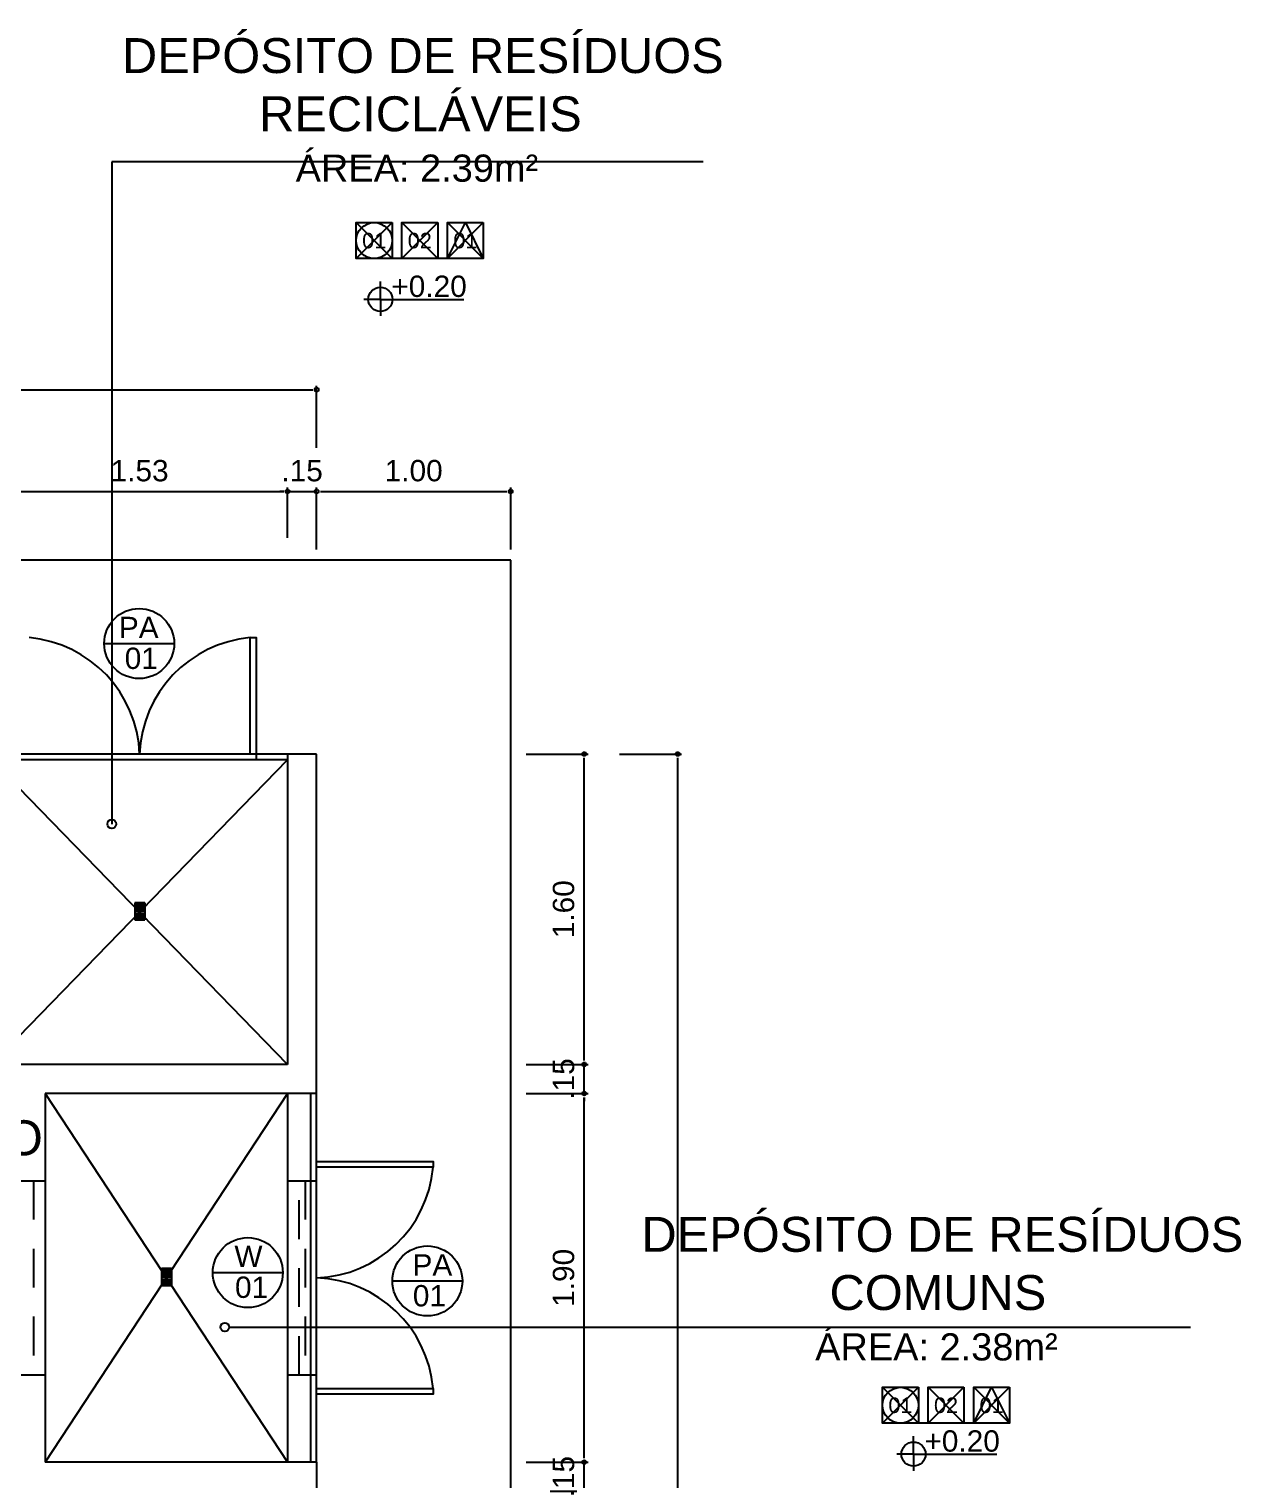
# Model space of a CAD drawing. Header units: millimetres. Extents: x 2125 to 3408, y 1171 to 1686.
# Drawn here: x 2458.7 to 2464.95, y 1531.29 to 1538.77 of the extents above; entities that cross this region are included whole.
import ezdxf
from ezdxf.enums import TextEntityAlignment as Align

# ---------------------------------------------------------------- set-up
doc = ezdxf.new("R2010")
doc.units = ezdxf.units.MM
doc.linetypes.add('CONTORNO_QUADRO_T', pattern=[0.35, 0.2, -0.15])
for name, color, linetype in [('at_Entity', 7, 'Continuous'), ('CALÇADA', 252, 'Continuous'), ('cotas', 7, 'Continuous'), ('ESQUADRIA', 3, 'Continuous'), ('Esquadrias portas', 7, 'Continuous'), ('Esquadrias_Portas', 2, 'Continuous'), ('JANELA2', 1, 'Continuous'), ('Layout_Equipamentos', 7, 'Continuous'), ('PAREDE', 4, 'Continuous'), ('TEXTO01', 7, 'Continuous'), ('TEXTO02', 3, 'Continuous'), ('TEXTO03', 2, 'Continuous'), ('TEXTO_ESP_FORRO', 62, 'Continuous'), ('TEXTO_ESP_PAREDES', 10, 'Continuous'), ('TEXTO_ESP_PISO', 150, 'Continuous'), ('VIDRO', 7, 'Continuous')]:
    doc.layers.add(name, color=color, linetype=linetype)
doc.styles.add('ARIAL', font='sanss___.ttf')
doc.styles.add('ROMANS', font='arial.ttf')
doc.styles.add('TEXTO1', font='swissko.ttf', dxfattribs={"width": 0.6, "height": 0.1})
doc.dimstyles.new('ESCALA75', dxfattribs={"dimtxt": 0.11, "dimasz": 0.02, "dimexe": 0.02, "dimexo": 0.04, "dimgap": 0.05, "dimtad": 1, "dimzin": 4, "dimdsep": 46, "dimtxsty": 'ROMANS', "dimblk1": 'PPC', "dimblk2": 'PPC', "dimsah": 1, "dimcen": 0.02, "dimclrd": 7, "dimclre": 7, "dimclrt": 3, "dimazin": 1, "dimtfac": 1, "dimtix": 1, "dimtmove": 0, "dimatfit": 3, "dimldrblk": 'PPC', "dimfxl": 0, "dimtolj": 1, "dimtzin": 12, "dimarcsym": 0})

# ---------------------------------------------------------------- blocks, each defined once
blk = doc.blocks.new('PPC')
at = {"color": 2}
blk.add_circle((0, 0), 0.5, dxfattribs=at)
blk = doc.blocks.new('*D57')
at = {"layer": 'cotas', "color": 7, "lineweight": -2, "transparency": 16777216}
for p, q in [((2458.5087, 1536.085), (2458.5087, 1536.405)), ((2458.5287, 1536.385), (2460.0137, 1536.385)), ((2460.0337, 1536.1448), (2460.0337, 1536.405))]:
    blk.add_line(p, q, dxfattribs=at)
at = {"layer": 'DEFPOINTS', "color": 0, "transparency": 16777216}
for p in [(2460.0337, 1536.385), (2460.0337, 1536.1048), (2458.5087, 1536.0369)]:
    blk.add_point(p, dxfattribs=at)
at = {"layer": 'cotas', "color": 7, "lineweight": -2, "transparency": 16777216, "xscale": 0.02, "yscale": 0.02, "zscale": 0.02, "rotation": 180}
blk.add_blockref('PPC', (2458.5087, 1536.385), dxfattribs=at)
at = {"layer": 'cotas', "color": 7, "lineweight": -2, "transparency": 16777216, "xscale": 0.02, "yscale": 0.02, "zscale": 0.02}
blk.add_blockref('PPC', (2460.0337, 1536.385), dxfattribs=at)
at = {"layer": 'cotas', "color": 3, "transparency": 16777216, "insert": (2459.2712, 1536.4912), "char_height": 0.11, "attachment_point": 5, "style": 'ROMANS'}
blk.add_mtext('\\A1;1.53', dxfattribs=at)
blk = doc.blocks.new('*D58')
at = {"layer": 'cotas', "color": 7, "lineweight": -2, "transparency": 16777216}
for p, q in [((2460.0137, 1536.385), (2459.9937, 1536.385)), ((2460.0337, 1536.1448), (2460.0337, 1536.405)), ((2460.0337, 1536.385), (2460.1837, 1536.385)), ((2460.1837, 1536.1748), (2460.1837, 1536.405)), ((2460.2037, 1536.385), (2460.2237, 1536.385))]:
    blk.add_line(p, q, dxfattribs=at)
at = {"layer": 'DEFPOINTS', "color": 0, "transparency": 16777216}
for p in [(2460.1837, 1536.385), (2460.1837, 1536.1348), (2460.0337, 1536.1048)]:
    blk.add_point(p, dxfattribs=at)
at = {"layer": 'cotas', "color": 7, "lineweight": -2, "transparency": 16777216, "xscale": 0.02, "yscale": 0.02, "zscale": 0.02}
blk.add_blockref('PPC', (2460.0337, 1536.385), dxfattribs=at)
at = {"layer": 'cotas', "color": 7, "lineweight": -2, "transparency": 16777216, "xscale": 0.02, "yscale": 0.02, "zscale": 0.02, "rotation": 180}
blk.add_blockref('PPC', (2460.1837, 1536.385), dxfattribs=at)
at = {"layer": 'cotas', "color": 3, "transparency": 16777216, "insert": (2460.1087, 1536.4912), "char_height": 0.11, "attachment_point": 5, "style": 'ROMANS'}
blk.add_mtext('\\A1;.15', dxfattribs=at)
blk = doc.blocks.new('new block20')
at = {"layer": 'at_Entity', "color": 0}
for p, q in [((0.0265, 0.0476), (-0.0243, 0.0476)), ((-0.0243, 0.0476), (-0.0243, -0.0391)), ((0.0265, 0.0391), (-0.0243, 0.0391)), ((0.0265, 0.0307), (-0.0243, 0.0307)), ((0.0265, 0.0201), (-0.0243, 0.0201)), ((0.0265, 0.0095), (-0.0243, 0.0095)), ((0.0265, 0.0011), (-0.0243, 0.0011)), ((0.0265, 0.0476), (0.0265, -0.0391)), ((0.0265, -0.0095), (-0.0243, -0.0095)), ((0.0265, -0.0201), (-0.0243, -0.0201)), ((0.0265, -0.0307), (-0.0243, -0.0307)), ((-0.0243, -0.0391), (0.0265, -0.0391))]:
    blk.add_line(p, q, dxfattribs=at)
blk = doc.blocks.new('Esp_Pis_Par_For_Esc100')
at = {"layer": 'DEFPOINTS'}
for p, q in [((0, 0.37), (0.37, 0)), ((0.37, 0.37), (0, 0)), ((0.47, 0.37), (0.84, 0)), ((0.84, 0.37), (0.47, 0)), ((0.94, 0.37), (1.31, 0)), ((1.31, 0.37), (0.94, 0)), ((0.47, 0), (0.37, 0)), ((0.94, 0), (0.84, 0))]:
    blk.add_line(p, q, dxfattribs=at)
for points in [[(0.37, 0.37), (0.37, 0), (0, 0), (0, 0.37)], [(1.31, 0.37), (1.31, 0), (0.94, 0), (0.94, 0.37)]]:
    blk.add_lwpolyline(points, close=True, dxfattribs=at)
at = {"layer": 'TEXTO_ESP_FORRO'}
blk.add_lwpolyline([(0.94, 0), (1.125, 0.37), (1.31, 0)], close=True, dxfattribs=at)
at = {"layer": 'TEXTO_ESP_PAREDES'}
blk.add_lwpolyline([(0.84, 0.37), (0.84, 0), (0.47, 0), (0.47, 0.37)], close=True, dxfattribs=at)
at = {"layer": 'TEXTO_ESP_PISO'}
blk.add_circle((0.185, 0.185), 0.185, dxfattribs=at)
at = {"layer": 'TEXTO_ESP_FORRO', "color": 3, "linetype": 'ByBlock', "style": 'ARIAL', "text_generation_flag": 6}
blk.add_attdef('FOR', text='', height=0.16, rotation=180, dxfattribs=at).set_placement((1.125, 0.185), align=Align.MIDDLE_CENTER)
at = {"layer": 'TEXTO_ESP_PAREDES', "color": 3, "linetype": 'ByBlock', "ltscale": 0.0001, "style": 'ARIAL', "text_generation_flag": 6}
blk.add_attdef('PAR', text='', height=0.16, rotation=180, dxfattribs=at).set_placement((0.655, 0.185), align=Align.MIDDLE_CENTER)
at = {"layer": 'TEXTO_ESP_PISO', "color": 3, "linetype": 'ByBlock', "style": 'ARIAL', "text_generation_flag": 6}
blk.add_attdef('PIS', text='', height=0.16, rotation=180, dxfattribs=at).set_placement((0.185, 0.185), align=Align.MIDDLE_CENTER)
blk = doc.blocks.new('*D261')
at = {"layer": 'cotas', "color": 7, "lineweight": -2, "transparency": 16777216}
for p, q in [((2461.5628, 1531.401), (2461.5628, 1531.421)), ((2461.2628, 1531.381), (2461.5828, 1531.381)), ((2461.5628, 1531.231), (2461.5628, 1531.381)), ((2461.2628, 1531.231), (2461.5828, 1531.231)), ((2461.5628, 1531.211), (2461.5628, 1531.191))]:
    blk.add_line(p, q, dxfattribs=at)
at = {"layer": 'DEFPOINTS', "color": 0, "transparency": 16777216}
for p in [(2460.0337, 1531.381), (2461.5628, 1531.381), (2460.0337, 1531.231)]:
    blk.add_point(p, dxfattribs=at)
at = {"layer": 'cotas', "color": 7, "lineweight": -2, "transparency": 16777216, "xscale": 0.02, "yscale": 0.02, "zscale": 0.02}
for p, rotation in [((2461.5628, 1531.381), 270), ((2461.5628, 1531.231), 90)]:
    blk.add_blockref('PPC', p, dxfattribs=dict(at, rotation=rotation))
at = {"layer": 'cotas', "color": 3, "transparency": 16777216, "insert": (2461.4566, 1531.306), "char_height": 0.11, "attachment_point": 5, "rotation": 90, "style": 'ROMANS'}
blk.add_mtext('\\A1;.15', dxfattribs=at)
blk = doc.blocks.new('*D262')
at = {"layer": 'cotas', "color": 7, "lineweight": -2, "transparency": 16777216}
for p, q in [((2461.2628, 1533.281), (2461.5828, 1533.281)), ((2461.5628, 1531.401), (2461.5628, 1533.261)), ((2461.2628, 1531.381), (2461.5828, 1531.381))]:
    blk.add_line(p, q, dxfattribs=at)
at = {"layer": 'DEFPOINTS', "color": 0, "transparency": 16777216}
for p in [(2460.0337, 1533.281), (2461.5628, 1533.281), (2460.0337, 1531.381)]:
    blk.add_point(p, dxfattribs=at)
at = {"layer": 'cotas', "color": 7, "lineweight": -2, "transparency": 16777216, "xscale": 0.02, "yscale": 0.02, "zscale": 0.02}
for p, rotation in [((2461.5628, 1533.281), 90), ((2461.5628, 1531.381), 270)]:
    blk.add_blockref('PPC', p, dxfattribs=dict(at, rotation=rotation))
at = {"layer": 'cotas', "color": 3, "transparency": 16777216, "insert": (2461.4566, 1532.331), "char_height": 0.11, "attachment_point": 5, "rotation": 90, "style": 'ROMANS'}
blk.add_mtext('\\A1;1.90', dxfattribs=at)
blk = doc.blocks.new('*D263')
at = {"layer": 'cotas', "color": 7, "lineweight": -2, "transparency": 16777216}
for p, q in [((2461.5628, 1533.451), (2461.5628, 1533.471)), ((2461.2628, 1533.431), (2461.5828, 1533.431)), ((2461.5628, 1533.281), (2461.5628, 1533.431)), ((2461.2628, 1533.281), (2461.5828, 1533.281)), ((2461.5628, 1533.261), (2461.5628, 1533.241))]:
    blk.add_line(p, q, dxfattribs=at)
at = {"layer": 'DEFPOINTS', "color": 0, "transparency": 16777216}
for p in [(2460.0337, 1533.431), (2461.5628, 1533.431), (2460.0337, 1533.281)]:
    blk.add_point(p, dxfattribs=at)
at = {"layer": 'cotas', "color": 7, "lineweight": -2, "transparency": 16777216, "xscale": 0.02, "yscale": 0.02, "zscale": 0.02}
for p, rotation in [((2461.5628, 1533.431), 270), ((2461.5628, 1533.281), 90)]:
    blk.add_blockref('PPC', p, dxfattribs=dict(at, rotation=rotation))
at = {"layer": 'cotas', "color": 3, "transparency": 16777216, "insert": (2461.4566, 1533.356), "char_height": 0.11, "attachment_point": 5, "rotation": 90, "style": 'ROMANS'}
blk.add_mtext('\\A1;.15', dxfattribs=at)
blk = doc.blocks.new('*D264')
at = {"layer": 'cotas', "color": 7, "lineweight": -2, "transparency": 16777216}
for p, q in [((2461.2628, 1535.031), (2461.5828, 1535.031)), ((2461.5628, 1533.451), (2461.5628, 1535.011)), ((2461.2628, 1533.431), (2461.5828, 1533.431))]:
    blk.add_line(p, q, dxfattribs=at)
at = {"layer": 'DEFPOINTS', "color": 0, "transparency": 16777216}
for p in [(2460.0337, 1535.031), (2461.5628, 1535.031), (2460.0337, 1533.431)]:
    blk.add_point(p, dxfattribs=at)
at = {"layer": 'cotas', "color": 7, "lineweight": -2, "transparency": 16777216, "xscale": 0.02, "yscale": 0.02, "zscale": 0.02}
for p, rotation in [((2461.5628, 1535.031), 90), ((2461.5628, 1533.431), 270)]:
    blk.add_blockref('PPC', p, dxfattribs=dict(at, rotation=rotation))
at = {"layer": 'cotas', "color": 3, "transparency": 16777216, "insert": (2461.4566, 1534.231), "char_height": 0.11, "attachment_point": 5, "rotation": 90, "style": 'ROMANS'}
blk.add_mtext('\\A1;1.60', dxfattribs=at)
blk = doc.blocks.new('*D117')
at = {"layer": 'cotas', "color": 7, "lineweight": -2, "transparency": 16777216}
for p, q in [((2461.7446, 1535.031), (2462.0646, 1535.031)), ((2462.0446, 1519.651), (2462.0446, 1535.011)), ((2461.7446, 1519.631), (2462.0646, 1519.631))]:
    blk.add_line(p, q, dxfattribs=at)
at = {"layer": 'DEFPOINTS', "color": 0, "transparency": 16777216}
for p in [(2460.2763, 1535.031), (2462.0446, 1535.031), (2460.2763, 1519.631)]:
    blk.add_point(p, dxfattribs=at)
at = {"layer": 'cotas', "color": 7, "lineweight": -2, "transparency": 16777216, "xscale": 0.02, "yscale": 0.02, "zscale": 0.02}
for p, rotation in [((2462.0446, 1535.031), 90), ((2462.0446, 1519.631), 270)]:
    blk.add_blockref('PPC', p, dxfattribs=dict(at, rotation=rotation))
at = {"layer": 'cotas', "color": 3, "transparency": 16777216, "insert": (2461.9384, 1527.331), "char_height": 0.11, "attachment_point": 5, "rotation": 90, "style": 'ROMANS'}
blk.add_mtext('\\A1;15.40', dxfattribs=at)
blk = doc.blocks.new('*D265')
at = {"layer": 'cotas', "color": 7, "lineweight": -2, "transparency": 16777216}
for p, q in [((2415.3837, 1536.6093), (2415.3837, 1536.9293)), ((2415.4037, 1536.9093), (2460.1637, 1536.9093)), ((2460.1837, 1536.6093), (2460.1837, 1536.9293))]:
    blk.add_line(p, q, dxfattribs=at)
at = {"layer": 'DEFPOINTS', "color": 0, "transparency": 16777216}
for p in [(2460.1837, 1536.9093), (2415.3837, 1535.031), (2460.1837, 1535.031)]:
    blk.add_point(p, dxfattribs=at)
at = {"layer": 'cotas', "color": 7, "lineweight": -2, "transparency": 16777216, "xscale": 0.02, "yscale": 0.02, "zscale": 0.02, "rotation": 180}
blk.add_blockref('PPC', (2415.3837, 1536.9093), dxfattribs=at)
at = {"layer": 'cotas', "color": 7, "lineweight": -2, "transparency": 16777216, "xscale": 0.02, "yscale": 0.02, "zscale": 0.02}
blk.add_blockref('PPC', (2460.1837, 1536.9093), dxfattribs=at)
at = {"layer": 'cotas', "color": 3, "transparency": 16777216, "insert": (2437.7837, 1537.0154), "char_height": 0.11, "attachment_point": 5, "style": 'ROMANS'}
blk.add_mtext('\\A1;44.80', dxfattribs=at)
blk = doc.blocks.new('*D266')
at = {"layer": 'cotas', "color": 7, "lineweight": -2, "transparency": 16777216}
for p, q in [((2460.1837, 1536.085), (2460.1837, 1536.405)), ((2460.2037, 1536.385), (2461.1637, 1536.385)), ((2461.1837, 1536.085), (2461.1837, 1536.405))]:
    blk.add_line(p, q, dxfattribs=at)
at = {"layer": 'DEFPOINTS', "color": 0, "transparency": 16777216}
for p in [(2461.1837, 1536.385), (2460.1837, 1535.031), (2461.1837, 1535.031)]:
    blk.add_point(p, dxfattribs=at)
at = {"layer": 'cotas', "color": 7, "lineweight": -2, "transparency": 16777216, "xscale": 0.02, "yscale": 0.02, "zscale": 0.02, "rotation": 180}
blk.add_blockref('PPC', (2460.1837, 1536.385), dxfattribs=at)
at = {"layer": 'cotas', "color": 7, "lineweight": -2, "transparency": 16777216, "xscale": 0.02, "yscale": 0.02, "zscale": 0.02}
blk.add_blockref('PPC', (2461.1837, 1536.385), dxfattribs=at)
at = {"layer": 'cotas', "color": 3, "transparency": 16777216, "insert": (2460.6837, 1536.4912), "char_height": 0.11, "attachment_point": 5, "style": 'ROMANS'}
blk.add_mtext('\\A1;1.00', dxfattribs=at)
blk = doc.blocks.new('new block4')
at = {"layer": 'TEXTO01'}
h = blk.add_hatch(dxfattribs=at)
h.set_pattern_fill('ANGLE', color=256)
h.set_pattern_definition([(0, (-2260.456, -913.906), (0, 6.985), [5.08, -1.905]), (90, (-2260.456, -913.906), (-6.985, 4e-16), [5.08, -1.905])])
h.paths.add_polyline_path([(0, 0), (0, -0.0624, 0.414214), (0.0624, 0)])
h.paths.add_polyline_path([(0, 0), (0, 0.0624, 0.414214), (-0.0624, 0)])
for q in [(0, 0.093), (-0.0862, 0), (0.4292, 0), (0, -0.0852)]:
    blk.add_line((0, 0), q, dxfattribs=at)
blk.add_circle((0, 0), 0.0624, dxfattribs=at)

msp = doc.modelspace()

# ---------------------------------------------------------------- hatches: boundary and pattern name
at = {"layer": 'TEXTO01'}
h = msp.add_hatch(dxfattribs=at)
h.set_pattern_fill('ANGLE', color=256)
h.set_pattern_definition([(0, (173.97, 652.065), (0, 6.985), [5.08, -1.905]), (90, (173.97, 652.065), (-6.985, 4e-16), [5.08, -1.905])])
h.paths.add_polyline_path([(2459.1506, 1534.6702, 1), (2459.1049, 1534.6702, 1)])
h = msp.add_hatch(dxfattribs=at)
h.set_pattern_fill('ANGLE', color=256)
h.set_pattern_definition([(0, (174.553, 649.4716), (0, 6.985), [5.08, -1.905]), (90, (174.553, 649.4716), (-6.985, 4e-16), [5.08, -1.905])])
h.paths.add_polyline_path([(2459.7334, 1532.0771, 1), (2459.6878, 1532.0771, 1)])

# ---------------------------------------------------------------- linework, layer by layer
at = {"layer": 'CALÇADA', "linetype": 'Continuous'}
msp.add_line((2461.1837, 1536.031), (2414.3837, 1536.031), dxfattribs=at)
at = {"layer": 'CALÇADA'}
msp.add_line((2461.1837, 1518.431), (2461.1837, 1536.031), dxfattribs=at)
at = {"layer": 'ESQUADRIA', "linetype": 'CONTORNO_QUADRO_T'}
for p, q in [((2458.7237, 1532.831), (2458.7237, 1531.831)), ((2460.0937, 1531.831), (2460.0937, 1532.831)), ((2460.1237, 1532.831), (2460.1237, 1531.831))]:
    msp.add_line(p, q, dxfattribs=at)
at = {"layer": 'Esquadrias portas'}
for centre, start, end in [((2458.6466, 1535.0083), 2.07786, 84.98454), ((2459.8959, 1535.0083), 95.01546, 177.92214), ((2460.1611, 1532.9556), 272.07786, 354.98454), ((2460.1611, 1531.7063), 5.01546, 87.92214)]:
    msp.add_arc(centre, 0.6251, start, end, dxfattribs=at)
at = {"layer": 'Esquadrias_Portas'}
msp.add_line((2459.8712, 1535.031), (2459.8712, 1535.001), dxfattribs=at)
for points in [[(2459.8412, 1535.031), (2459.8412, 1535.631), (2459.8712, 1535.631), (2459.8712, 1535.031), (2459.8412, 1535.031)], [(2460.1837, 1532.931), (2460.7837, 1532.931), (2460.7837, 1532.901), (2460.1837, 1532.901), (2460.1837, 1532.931)], [(2460.1837, 1531.761), (2460.7837, 1531.761), (2460.7837, 1531.731), (2460.1837, 1531.731), (2460.1837, 1531.761)]]:
    msp.add_lwpolyline(points, dxfattribs=at)
at = {"layer": 'JANELA2'}
for p, q in [((2458.6337, 1532.831), (2458.7837, 1532.831)), ((2460.0337, 1532.831), (2460.1837, 1532.831)), ((2458.6337, 1531.831), (2458.7837, 1531.831)), ((2460.0337, 1531.831), (2460.1837, 1531.831))]:
    msp.add_line(p, q, dxfattribs=at)
at = {"layer": 'Layout_Equipamentos'}
for p, q in [((2458.5087, 1533.431), (2460.0337, 1535.001)), ((2460.0337, 1533.431), (2458.5087, 1535.001)), ((2458.7837, 1533.281), (2460.0337, 1531.381)), ((2460.0337, 1533.281), (2458.7837, 1531.381))]:
    msp.add_line(p, q, dxfattribs=at)
at = {"layer": 'PAREDE', "linetype": 'Continuous'}
for p, q in [((2460.1837, 1535.031), (2460.0337, 1535.031)), ((2460.0337, 1535.031), (2460.0337, 1533.431)), ((2460.0337, 1533.431), (2458.5087, 1533.431)), ((2460.1837, 1533.281), (2458.7837, 1533.281)), ((2458.7837, 1533.281), (2458.7837, 1531.381)), ((2460.0337, 1533.281), (2460.0337, 1531.381)), ((2460.1837, 1531.381), (2458.7837, 1531.381)), ((2460.1837, 1531.381), (2460.1837, 1530.416))]:
    msp.add_line(p, q, dxfattribs=at)
at = {"layer": 'PAREDE'}
msp.add_line((2460.1837, 1533.281), (2460.1837, 1535.031), dxfattribs=at)
at = {"layer": 'TEXTO01'}
for p, q in [((2462.1755, 1538.084), (2459.1277, 1538.084)), ((2459.1277, 1538.084), (2459.1277, 1534.6702)), ((2459.0887, 1535.6005), (2459.4495, 1535.6005)), ((2459.6484, 1532.3579), (2460.0092, 1532.3579)), ((2460.5737, 1532.3148), (2460.9345, 1532.3148)), ((2464.6877, 1532.0743), (2459.7332, 1532.0743))]:
    msp.add_line(p, q, dxfattribs=at)
for centre, radius in [((2459.2691, 1535.6005), 0.1804), ((2459.1277, 1534.6702), 0.0228), ((2459.8288, 1532.3579), 0.1804), ((2460.7541, 1532.3148), 0.1804), ((2459.7106, 1532.0771), 0.0228)]:
    msp.add_circle(centre, radius, dxfattribs=at)
at = {"layer": 'VIDRO', "linetype": 'Continuous'}
for p, q in [((2460.0337, 1535.031), (2458.5087, 1535.031)), ((2460.0337, 1535.001), (2458.5087, 1535.001)), ((2460.1537, 1531.381), (2460.1537, 1533.281)), ((2460.1837, 1531.381), (2460.1837, 1533.281))]:
    msp.add_line(p, q, dxfattribs=at)

# ---------------------------------------------------------------- block references
at = {"layer": 'Layout_Equipamentos'}
for p in [(2459.2712, 1534.216), (2459.4087, 1532.331)]:
    msp.add_blockref('new block20', p, dxfattribs=at)
at = {"layer": 'TEXTO01'}
for p in [(2460.5122, 1537.3745), (2463.2597, 1531.4222)]:
    msp.add_blockref('new block4', p, dxfattribs=at)
at = {"layer": 'TEXTO02', "xscale": 0.5, "yscale": 0.5, "zscale": 0.5}
for p in [(2460.3877, 1537.5854), (2463.0999, 1531.5817)]:
    msp.add_blockref('Esp_Pis_Par_For_Esc100', p, dxfattribs=at).add_auto_attribs({'PIS': '01', 'PAR': '02', 'FOR': '01'})

# ---------------------------------------------------------------- texts
at = {"layer": 'cotas', "ltscale": 0.0001, "char_height": 0.11, "width": 0.503613, "attachment_point": 1, "style": 'TEXTO1'}
for insert in [(2460.5002, 1537.4973), (2463.2477, 1531.545)]:
    msp.add_mtext('\\pi0.06832;{\\fSansSerif|b0|i0|c2|p2;\\W1;+0.20}', dxfattribs=dict(at, insert=insert))
at = {"layer": 'TEXTO01', "ltscale": 0.0001, "char_height": 0.11, "width": 0.330365, "attachment_point": 1, "style": 'TEXTO1'}
for s, insert in [('{\\fSansSerif|b0|i0|c2|p2;\\W1;PA}', (2459.1643, 1535.7384)), ('{\\fSansSerif|b0|i0|c2|p2;\\W1;01}', (2459.1944, 1535.5796)), ('{\\fSansSerif|b0|i0|c2|p2;\\W1;W}', (2459.7597, 1532.4974)), ('{\\fSansSerif|b0|i0|c2|p2;\\W1;PA}', (2460.6778, 1532.4527)), ('{\\fSansSerif|b0|i0|c2|p2;\\W1;01}', (2459.7628, 1532.3376)), ('{\\fSansSerif|b0|i0|c2|p2;\\W1;01}', (2460.6794, 1532.2938))]:
    msp.add_mtext(s, dxfattribs=dict(at, insert=insert))
at = {"layer": 'TEXTO03', "ltscale": 0.0001, "char_height": 0.12, "width": 3.592802, "attachment_point": 1, "style": 'TEXTO1'}
for s, insert in [('\\pi0.2901;{\\fSansSerif|b0|i0|c2|p2;\\H1.5x;\\W1;\\C2;DEPÓSITO DE RESÍDUOS\\P\\pi0.99714;RECICLÁVEIS\\P\\pi1.1854;\\H0.77777x;\\C3;ÁREA: 2.39m²}', (2458.8901, 1538.7215)), ('\\pi0.82196;{\\fSansSerif|b0|i0|c2|p2;\\H1.5x;\\W1;\\C2;ALMOXARIFADO\\P\\pi1.1854;\\H0.77777x;\\C3;ÁREA: 3.42m²}', (2455.9529, 1533.143)), ('\\pi0.2901;{\\fSansSerif|b0|i0|c2|p2;\\H1.5x;\\W1;\\C2;DEPÓSITO DE RESÍDUOS\\P\\pi1.2594;COMUNS\\P\\pi1.1854;\\H0.77777x;\\C3;ÁREA: 2.38m²}', (2461.5675, 1532.6452))]:
    msp.add_mtext(s, dxfattribs=dict(at, insert=insert))

# ---------------------------------------------------------------- dimensions: what is measured, and where the dimension line sits
at = {"layer": 'cotas'}
for base, p1, p2, picture, middle in [((2460.1837, 1536.9093), (2415.3837, 1535.031), (2460.1837, 1535.031), '*D265', (2437.7837, 1537.0154)), ((2461.1837, 1536.385), (2460.1837, 1535.031), (2461.1837, 1535.031), '*D266', (2460.6837, 1536.4912))]:
    dim = msp.add_linear_dim(base=base, p1=p1, p2=p2, dimstyle='ESCALA75', dxfattribs=at)
    dim.commit()
    dim.dimension.update_dxf_attribs({"geometry": picture, "text_midpoint": middle})
for base, p1, p2, picture, middle in [((2460.0337333664, 1536.3850125197), (2458.5087333664, 1536.0369222771), (2460.0337333664, 1536.1047878831), '*D57', (2459.2712333664, 1536.4912130655)), ((2460.1837, 1536.385), (2460.0337, 1536.1048), (2460.1837, 1536.1348), '*D58', (2460.1087, 1536.4912))]:
    dim = msp.add_linear_dim(base=base, p1=p1, p2=p2, dimstyle='ESCALA75', override={"dimtmove": 1}, dxfattribs=at)
    dim.commit()
    dim.dimension.update_dxf_attribs({"geometry": picture, "text_midpoint": middle})
for base, p1, p2, picture, middle in [((2461.5628, 1535.031), (2460.0337, 1533.431), (2460.0337, 1535.031), '*D264', (2461.4566, 1534.231)), ((2461.5628, 1533.431), (2460.0337, 1533.281), (2460.0337, 1533.431), '*D263', (2461.4566, 1533.356)), ((2461.5628, 1533.281), (2460.0337, 1531.381), (2460.0337, 1533.281), '*D262', (2461.4566, 1532.331)), ((2461.5628, 1531.381), (2460.0337, 1531.231), (2460.0337, 1531.381), '*D261', (2461.4566, 1531.306))]:
    dim = msp.add_linear_dim(base=base, p1=p1, p2=p2, angle=90, dimstyle='ESCALA75', override={"dimtmove": 1}, dxfattribs=at)
    dim.commit()
    dim.dimension.update_dxf_attribs({"geometry": picture, "text_midpoint": middle})
dim = msp.add_linear_dim(base=(2462.0446, 1535.031), p1=(2460.2763, 1519.631), p2=(2460.2763, 1535.031), angle=90, dimstyle='ESCALA75', dxfattribs=at)
dim.commit()
dim.dimension.update_dxf_attribs({"geometry": '*D117', "text_midpoint": (2461.9384, 1527.331)})

doc.saveas('drawing.dxf')
